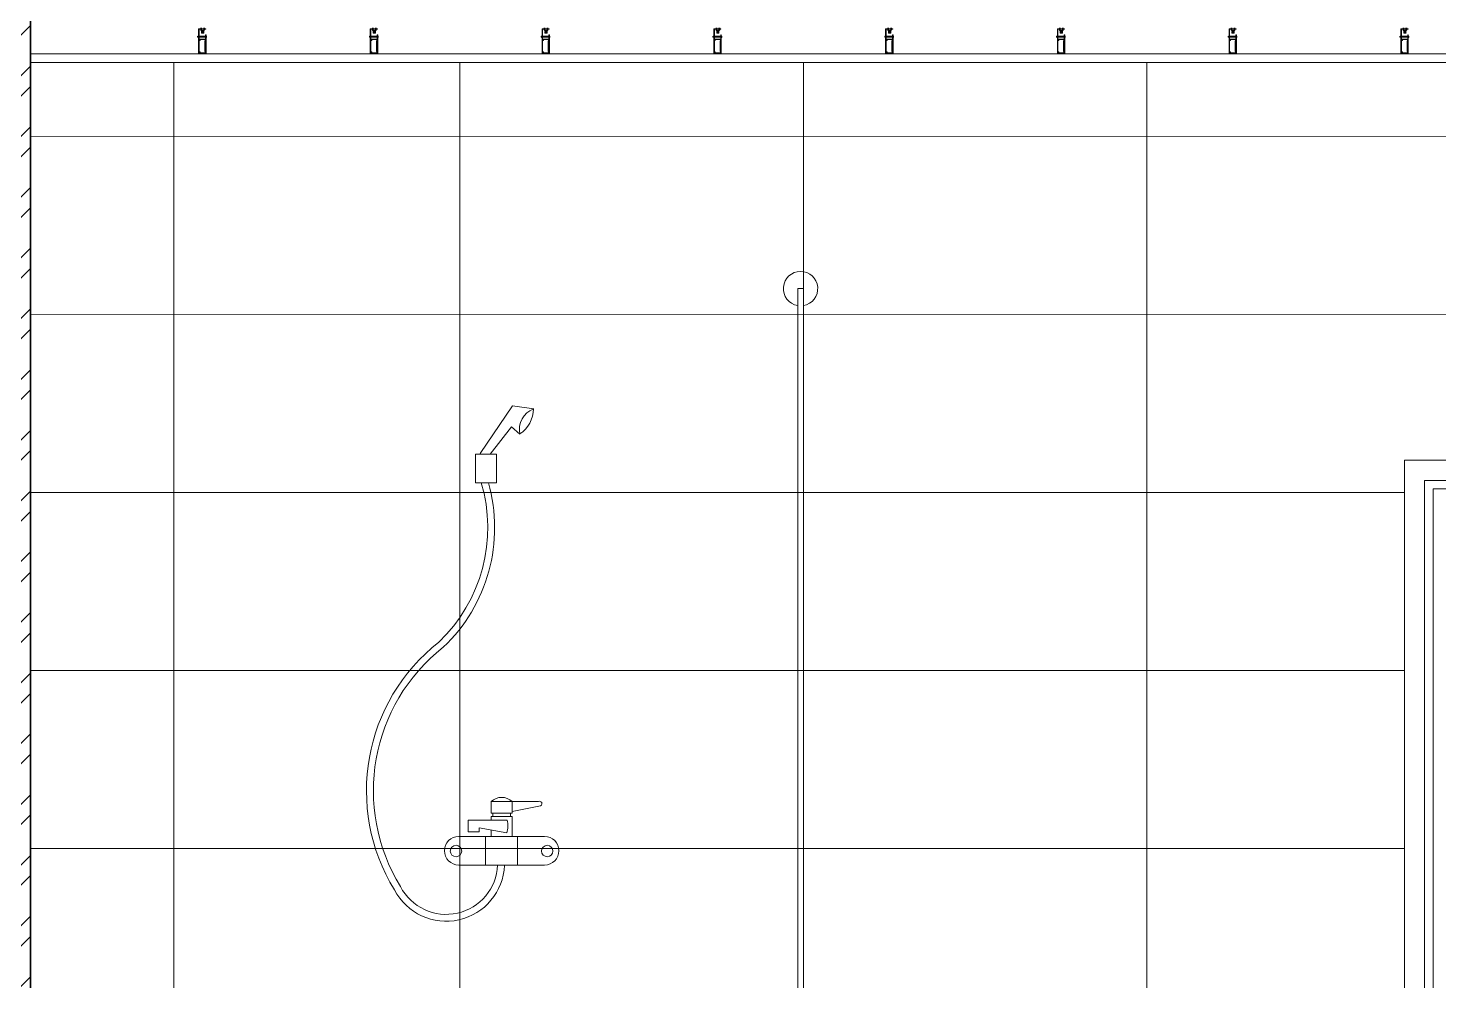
# Model space of a CAD drawing. Header units: inches. Extents: x 921646 to 2157952, y -92667 to 262089.
# Drawn here: x 2025624 to 2030552, y 1586 to 4915 of the extents above; entities that cross this region are included whole.
import ezdxf

# ---------------------------------------------------------------- set-up
doc = ezdxf.new("R2010")
doc.units = ezdxf.units.IN
doc.header["$MEASUREMENT"] = 0
doc.layers.get('0').update_dxf_attribs({"lineweight": 9})
for name, color, linetype, lineweight in [('01-WALL', 10, 'Continuous', 35), ('09-DIMOUT', 251, 'Continuous', 9), ('12 LAT GACH', 46, 'Continuous', 13), ('7 VAT DUNG', 34, 'Continuous', 15), ('TINHOCVANG.COM', 50, 'Continuous', 9)]:
    doc.layers.add(name, color=color, linetype=linetype, lineweight=lineweight)

# ---------------------------------------------------------------- blocks, each defined once
blk = doc.blocks.new('md-lavabo3')
at = {"color": 44, "linetype": 'Continuous'}
for p, q in [((200, 1100), (-200, 500)), ((92.3, 983.5), (-51.8, 767.3)), ((110.2, 920.2), (-47.2, 684.1)), ((-62.8, 350.6), (-65.3, 320.6)), ((-52.8, 350.6), (-50.3, 320.6)), ((0, 350.3), (0, 367.5)), ((52.8, 350.6), (50.3, 320.6)), ((62.8, 350.6), (65.3, 320.6))]:
    blk.add_line(p, q, dxfattribs=at)
at = {"linetype": 'Continuous'}
for points in [[(350, 300), (350, 1350), (-350, 1350), (-350, 300)], [(315, 335), (315, 1315), (-315, 1315), (-315, 335)], [(300, 350), (300, 1300), (-300, 1300), (-300, 350)], [(-400, 300), (-400, 100), (400, 100), (400, 300)], [(-391.5, 291.5), (-391.5, 108.5), (391.5, 108.5), (391.5, 291.5)]]:
    blk.add_lwpolyline(points, close=True, dxfattribs=at)
at = {"color": 44, "linetype": 'Continuous'}
for points in [[(-75.3, 320.6), (-70.3, 350.6), (-45.3, 350.6), (-40.3, 320.6)], [(75.3, 320.6), (70.3, 350.6), (45.3, 350.6), (40.3, 320.6)]]:
    blk.add_lwpolyline(points, dxfattribs=at)
blk.add_lwpolyline([(-23.1, 321.2), (-17.1, 357, -0.371222), (-4.4, 367.5, 0.008086), (-0.2, 367.5, 0.008086), (4, 367.5, -0.371222), (16.6, 357), (22.6, 321.1)], format="xyb", dxfattribs=at)
blk.add_lwpolyline([(-14, 350.3), (-14, 339.6), (12.9, 339.6), (12.9, 350.3)], close=True, dxfattribs=at)
at = {"linetype": 'Continuous'}
for points in [[(-289.5, 300), (-284.7, 311.7), (0, 317.7)], [(289.5, 300), (284.7, 311.7), (0, 317.7)]]:
    blk.add_lwpolyline(points, dxfattribs=at)
blk = doc.blocks.new('md-voitam1')
for p, q in [((-42.4, 719.2), (14.2, 803)), ((14.2, 803), (51.1, 797.3)), ((-25.3, 718.3), (11.9, 766.2)), ((11.9, 766.2), (26.9, 753.5)), ((-14.2, 718.3), (-50.5, 718.3)), ((-50.5, 718.3), (-50.5, 668.4)), ((-14.2, 668.4), (-14.2, 718.3)), ((-50.5, 668.4), (-14.2, 668.4)), ((-23.3, 111.3), (59.2, 111.3)), ((-23.3, 91.2), (-23.3, 111.3)), ((13.3, 91.2), (13.3, 111.3)), ((13.3, 93.8), (62.7, 104)), ((-63.6, 58.7), (-63.6, 79)), ((-63.6, 79), (4.7, 79)), ((13.3, 91.2), (-23.3, 91.2)), ((13.3, 85.3), (-23.3, 85.3)), ((-23.3, 79), (-23.3, 85.3)), ((-20.6, 85.3), (-20.6, 91.2)), ((10.5, 85.3), (10.5, 91.2)), ((13.3, 50.5), (13.3, 85.3)), ((70, 50.5), (-80, 50.5)), ((-44.3, 58.7), (-63.6, 58.7)), ((-44.3, 65.4), (-44.3, 58.7)), ((4.2, 56.7), (-44.3, 65.4)), ((-33.2, 50.5), (-33.2, 0.5)), ((-23.3, 50.5), (-23.3, 61.9)), ((22.4, 50.5), (22.4, 0.5)), ((-80, 0.5), (70, 0.5))]:
    blk.add_line(p, q)
for points in [[(-40.6, 668.4, -0.281065), (-114.7, 390.1, 0.380918), (-192.2, -43, 0.766691), (0, 0)], [(-28.1, 668.4, -0.278305), (-106.9, 381, 0.381804), (-181.7, -37.1, 0.768455), (-12, 0.5)]]:
    blk.add_lwpolyline(points, format="xyb")
for centre in [(-84.7, 25), (74.6, 25)]:
    blk.add_circle(centre, 9.96)
for centre, radius, start, end in [((64.1, 761.6), 38.1, 110.574, 192.2628), ((-5.3, 799.5), 56.1, 305.0223, 357.8145), ((-5, 92.1), 26.6, 46.4414, 133.5586), ((61.3, 107.8), 4.07, 289.8245, 121.3292), ((-37.7, 68.8), 43.6, 343.8727, 13.5626), ((-80, 25.5), 25, 90, 270), ((70, 25.5), 25, 270, 90)]:
    blk.add_arc(centre, radius, start, end)
blk = doc.blocks.new('*U688')
for p, q in [((1488, 118), (1488, 116)), ((1488, 118), (1513, 118)), ((1488, 116), (1511, 116)), ((1492.6, 120.6), (1492.6, 118)), ((1492.6, 113.4), (1492.6, 116.1)), ((1503, 112.2), (1493.8, 112.2)), ((1495, 120.6), (1495, 118)), ((1495, 118), (1495, 117.9)), ((1495, 113.4), (1495, 116.1)), ((1495, 112.2), (1495, 111)), ((1495, 110), (1495, 109)), ((1495, 108), (1495, 107)), ((1495, 106), (1495, 105)), ((1495, 104), (1495, 103)), ((1503, 102), (1495, 102)), ((1503, 120.6), (1503, 118)), ((1503, 118), (1503, 117.9)), ((1503, 113.4), (1503, 116.1)), ((1504.2, 112.2), (1503, 112.2)), ((1503, 112), (1503, 111)), ((1503, 110), (1503, 109)), ((1503, 108), (1503, 107)), ((1503, 106), (1503, 105)), ((1503, 104), (1503, 103)), ((1505.4, 120.6), (1505.4, 118)), ((1505.4, 113.4), (1505.4, 116.1)), ((1511, 116), (1511, 32)), ((1513, 118), (1513, 30)), ((2088, 118), (2088, 116)), ((2088, 118), (2113, 118)), ((2088, 116), (2111, 116)), ((2092.6, 120.6), (2092.6, 118)), ((2092.6, 113.4), (2092.6, 116.1)), ((2103, 112.2), (2093.8, 112.2)), ((2095, 120.6), (2095, 118)), ((2095, 118), (2095, 117.9)), ((2095, 113.4), (2095, 116.1)), ((2095, 112.2), (2095, 111)), ((2095, 110), (2095, 109)), ((2095, 108), (2095, 107)), ((2095, 106), (2095, 105)), ((2095, 104), (2095, 103)), ((2103, 102), (2095, 102)), ((2103, 120.6), (2103, 118)), ((2103, 118), (2103, 117.9)), ((2103, 113.4), (2103, 116.1)), ((2104.2, 112.2), (2103, 112.2)), ((2103, 112), (2103, 111)), ((2103, 110), (2103, 109)), ((2103, 108), (2103, 107)), ((2103, 106), (2103, 105)), ((2103, 104), (2103, 103)), ((2105.4, 120.6), (2105.4, 118)), ((2105.4, 113.4), (2105.4, 116.1)), ((2111, 116), (2111, 32)), ((2113, 118), (2113, 30)), ((2688, 118), (2688, 116)), ((2688, 118), (2713, 118)), ((2688, 116), (2711, 116)), ((2692.6, 120.6), (2692.6, 118)), ((2692.6, 113.4), (2692.6, 116.1)), ((2703, 112.2), (2693.8, 112.2)), ((2695, 120.6), (2695, 118)), ((2695, 118), (2695, 117.9)), ((2695, 113.4), (2695, 116.1)), ((2695, 112.2), (2695, 111)), ((2695, 110), (2695, 109)), ((2695, 108), (2695, 107)), ((2695, 106), (2695, 105)), ((2695, 104), (2695, 103)), ((2703, 102), (2695, 102)), ((2703, 120.6), (2703, 118)), ((2703, 118), (2703, 117.9)), ((2703, 113.4), (2703, 116.1)), ((2704.2, 112.2), (2703, 112.2)), ((2703, 112), (2703, 111)), ((2703, 110), (2703, 109)), ((2703, 108), (2703, 107)), ((2703, 106), (2703, 105)), ((2703, 104), (2703, 103)), ((2705.4, 120.6), (2705.4, 118)), ((2705.4, 113.4), (2705.4, 116.1)), ((2711, 116), (2711, 32)), ((2713, 118), (2713, 30)), ((3288, 118), (3288, 116)), ((3288, 118), (3313, 118)), ((3288, 116), (3311, 116)), ((3292.6, 120.6), (3292.6, 118)), ((3292.6, 113.4), (3292.6, 116.1)), ((3303, 112.2), (3293.8, 112.2)), ((3295, 120.6), (3295, 118)), ((3295, 118), (3295, 117.9)), ((3295, 113.4), (3295, 116.1)), ((3295, 112.2), (3295, 111)), ((3295, 110), (3295, 109)), ((3295, 108), (3295, 107)), ((3295, 106), (3295, 105)), ((3295, 104), (3295, 103)), ((3303, 102), (3295, 102)), ((3303, 120.6), (3303, 118)), ((3303, 118), (3303, 117.9)), ((3303, 113.4), (3303, 116.1)), ((3304.2, 112.2), (3303, 112.2)), ((3303, 112), (3303, 111)), ((3303, 110), (3303, 109)), ((3303, 108), (3303, 107)), ((3303, 106), (3303, 105)), ((3303, 104), (3303, 103)), ((3305.4, 120.6), (3305.4, 118)), ((3305.4, 113.4), (3305.4, 116.1)), ((3311, 116), (3311, 32)), ((3313, 118), (3313, 30)), ((3888, 118), (3888, 116)), ((3888, 118), (3913, 118)), ((3888, 116), (3911, 116)), ((3892.6, 120.6), (3892.6, 118)), ((3892.6, 113.4), (3892.6, 116.1)), ((3903, 112.2), (3893.8, 112.2)), ((3895, 120.6), (3895, 118)), ((3895, 118), (3895, 117.9)), ((3895, 113.4), (3895, 116.1)), ((3895, 112.2), (3895, 111)), ((3895, 110), (3895, 109)), ((3895, 108), (3895, 107)), ((3895, 106), (3895, 105)), ((3895, 104), (3895, 103)), ((3903, 102), (3895, 102)), ((3903, 120.6), (3903, 118)), ((3903, 118), (3903, 117.9)), ((3903, 113.4), (3903, 116.1)), ((3904.2, 112.2), (3903, 112.2)), ((3903, 112), (3903, 111)), ((3903, 110), (3903, 109)), ((3903, 108), (3903, 107)), ((3903, 106), (3903, 105)), ((3903, 104), (3903, 103)), ((3905.4, 120.6), (3905.4, 118)), ((3905.4, 113.4), (3905.4, 116.1)), ((3911, 116), (3911, 32)), ((3913, 118), (3913, 30)), ((4488, 118), (4488, 116)), ((4488, 118), (4513, 118)), ((4488, 116), (4511, 116)), ((4492.6, 120.6), (4492.6, 118)), ((4492.6, 113.4), (4492.6, 116.1)), ((4503, 112.2), (4493.8, 112.2)), ((4495, 120.6), (4495, 118)), ((4495, 118), (4495, 117.9)), ((4495, 113.4), (4495, 116.1)), ((4495, 112.2), (4495, 111)), ((4495, 110), (4495, 109)), ((4495, 108), (4495, 107)), ((4495, 106), (4495, 105)), ((4495, 104), (4495, 103)), ((4503, 102), (4495, 102)), ((4503, 120.6), (4503, 118)), ((4503, 118), (4503, 117.9)), ((4503, 113.4), (4503, 116.1)), ((4504.2, 112.2), (4503, 112.2)), ((4503, 112), (4503, 111)), ((4503, 110), (4503, 109)), ((4503, 108), (4503, 107)), ((4503, 106), (4503, 105)), ((4503, 104), (4503, 103)), ((4505.4, 120.6), (4505.4, 118)), ((4505.4, 113.4), (4505.4, 116.1)), ((4511, 116), (4511, 32)), ((4513, 118), (4513, 30)), ((5088, 118), (5088, 116)), ((5088, 118), (5113, 118)), ((5088, 116), (5111, 116)), ((5092.6, 120.6), (5092.6, 118)), ((5092.6, 113.4), (5092.6, 116.1)), ((5103, 112.2), (5093.8, 112.2)), ((5095, 120.6), (5095, 118)), ((5095, 118), (5095, 117.9)), ((5095, 113.4), (5095, 116.1)), ((5095, 112.2), (5095, 111)), ((5095, 110), (5095, 109)), ((5095, 108), (5095, 107)), ((5095, 106), (5095, 105)), ((5095, 104), (5095, 103)), ((5103, 102), (5095, 102)), ((5103, 120.6), (5103, 118)), ((5103, 118), (5103, 117.9)), ((5103, 113.4), (5103, 116.1)), ((5104.2, 112.2), (5103, 112.2)), ((5103, 112), (5103, 111)), ((5103, 110), (5103, 109)), ((5103, 108), (5103, 107)), ((5103, 106), (5103, 105)), ((5103, 104), (5103, 103)), ((5105.4, 120.6), (5105.4, 118)), ((5105.4, 113.4), (5105.4, 116.1)), ((5111, 116), (5111, 32)), ((5113, 118), (5113, 30)), ((5688, 118), (5688, 116)), ((5688, 118), (5713, 118)), ((5688, 116), (5711, 116)), ((5692.6, 120.6), (5692.6, 118)), ((5692.6, 113.4), (5692.6, 116.1)), ((5703, 112.2), (5693.8, 112.2)), ((5695, 120.6), (5695, 118)), ((5695, 118), (5695, 117.9)), ((5695, 113.4), (5695, 116.1)), ((5695, 112.2), (5695, 111)), ((5695, 110), (5695, 109)), ((5695, 108), (5695, 107)), ((5695, 106), (5695, 105)), ((5695, 104), (5695, 103)), ((5703, 102), (5695, 102)), ((5703, 120.6), (5703, 118)), ((5703, 118), (5703, 117.9)), ((5703, 113.4), (5703, 116.1)), ((5704.2, 112.2), (5703, 112.2)), ((5703, 112), (5703, 111)), ((5703, 110), (5703, 109)), ((5703, 108), (5703, 107)), ((5703, 106), (5703, 105)), ((5703, 104), (5703, 103)), ((5705.4, 120.6), (5705.4, 118)), ((5705.4, 113.4), (5705.4, 116.1)), ((5711, 116), (5711, 32)), ((5713, 118), (5713, 30)), ((1485.5, 91.9), (1485.5, 88)), ((1486, 92.3), (1487, 92.3)), ((1487, 91.4), (1486, 91.4)), ((1486, 91.4), (1487, 91.4)), ((1487, 88.4), (1486, 88.4)), ((1486, 88.4), (1487, 88.4)), ((1486, 87.5), (1487, 87.5)), ((1487, 97), (1489, 97)), ((1487, 97), (1487, 30)), ((1487, 92.3), (1487, 87.5)), ((1489, 97), (1489, 32)), ((1509.2, 91.4), (1489, 91.4)), ((1507.2, 88.4), (1489, 88.4)), ((1489, 75), (1489, 82)), ((1489, 82), (1509, 82)), ((1489, 75), (1490, 74)), ((1490, 40), (1490, 74)), ((1490.2, 75.5), (1490.2, 80.8)), ((1490.2, 80.8), (1507.8, 80.8)), ((1490.2, 75.5), (1491.2, 74.6)), ((1491.2, 39.4), (1491.2, 74.6)), ((1507.8, 80.8), (1507.8, 76.5)), ((1509, 76.5), (1507.8, 76.5)), ((1509.2, 88.4), (1508.2, 88.4)), ((1509, 82), (1509, 76.5)), ((1511, 91.4), (1510.2, 91.4)), ((1511, 88.4), (1510.2, 88.4)), ((1514, 92.3), (1513, 92.3)), ((1513, 92.3), (1513, 87.5)), ((1514, 91.4), (1513, 91.4)), ((1514, 88.4), (1513, 88.4)), ((1514, 87.5), (1513, 87.5)), ((1514.5, 91.9), (1514.5, 88)), ((2085.5, 91.9), (2085.5, 88)), ((2086, 92.3), (2087, 92.3)), ((2087, 91.4), (2086, 91.4)), ((2086, 91.4), (2087, 91.4)), ((2087, 88.4), (2086, 88.4)), ((2086, 88.4), (2087, 88.4)), ((2086, 87.5), (2087, 87.5)), ((2087, 97), (2089, 97)), ((2087, 97), (2087, 30)), ((2087, 92.3), (2087, 87.5)), ((2089, 97), (2089, 32)), ((2109.2, 91.4), (2089, 91.4)), ((2107.2, 88.4), (2089, 88.4)), ((2089, 75), (2089, 82)), ((2089, 82), (2109, 82)), ((2089, 75), (2090, 74)), ((2090, 40), (2090, 74)), ((2090.2, 75.5), (2090.2, 80.8)), ((2090.2, 80.8), (2107.8, 80.8)), ((2090.2, 75.5), (2091.2, 74.6)), ((2091.2, 39.4), (2091.2, 74.6)), ((2107.8, 80.8), (2107.8, 76.5)), ((2109, 76.5), (2107.8, 76.5)), ((2109.2, 88.4), (2108.2, 88.4)), ((2109, 82), (2109, 76.5)), ((2111, 91.4), (2110.2, 91.4)), ((2111, 88.4), (2110.2, 88.4)), ((2114, 92.3), (2113, 92.3)), ((2113, 92.3), (2113, 87.5)), ((2114, 91.4), (2113, 91.4)), ((2114, 88.4), (2113, 88.4)), ((2114, 87.5), (2113, 87.5)), ((2114.5, 91.9), (2114.5, 88)), ((2685.5, 91.9), (2685.5, 88)), ((2686, 92.3), (2687, 92.3)), ((2687, 91.4), (2686, 91.4)), ((2686, 91.4), (2687, 91.4)), ((2687, 88.4), (2686, 88.4)), ((2686, 88.4), (2687, 88.4)), ((2686, 87.5), (2687, 87.5)), ((2687, 97), (2689, 97)), ((2687, 97), (2687, 30)), ((2687, 92.3), (2687, 87.5)), ((2689, 97), (2689, 32)), ((2709.2, 91.4), (2689, 91.4)), ((2707.2, 88.4), (2689, 88.4)), ((2689, 75), (2689, 82)), ((2689, 82), (2709, 82)), ((2689, 75), (2690, 74)), ((2690, 40), (2690, 74)), ((2690.2, 75.5), (2690.2, 80.8)), ((2690.2, 80.8), (2707.8, 80.8)), ((2690.2, 75.5), (2691.2, 74.6)), ((2691.2, 39.4), (2691.2, 74.6)), ((2707.8, 80.8), (2707.8, 76.5)), ((2709, 76.5), (2707.8, 76.5)), ((2709.2, 88.4), (2708.2, 88.4)), ((2709, 82), (2709, 76.5)), ((2711, 91.4), (2710.2, 91.4)), ((2711, 88.4), (2710.2, 88.4)), ((2714, 92.3), (2713, 92.3)), ((2713, 92.3), (2713, 87.5)), ((2714, 91.4), (2713, 91.4)), ((2714, 88.4), (2713, 88.4)), ((2714, 87.5), (2713, 87.5)), ((2714.5, 91.9), (2714.5, 88)), ((3285.5, 91.9), (3285.5, 88)), ((3286, 92.3), (3287, 92.3)), ((3287, 91.4), (3286, 91.4)), ((3286, 91.4), (3287, 91.4)), ((3287, 88.4), (3286, 88.4)), ((3286, 88.4), (3287, 88.4)), ((3286, 87.5), (3287, 87.5)), ((3287, 97), (3289, 97)), ((3287, 97), (3287, 30)), ((3287, 92.3), (3287, 87.5)), ((3289, 97), (3289, 32)), ((3309.2, 91.4), (3289, 91.4)), ((3307.2, 88.4), (3289, 88.4)), ((3289, 75), (3289, 82)), ((3289, 82), (3309, 82)), ((3289, 75), (3290, 74)), ((3290, 40), (3290, 74)), ((3290.2, 75.5), (3290.2, 80.8)), ((3290.2, 80.8), (3307.8, 80.8)), ((3290.2, 75.5), (3291.2, 74.6)), ((3291.2, 39.4), (3291.2, 74.6)), ((3307.8, 80.8), (3307.8, 76.5)), ((3309, 76.5), (3307.8, 76.5)), ((3309.2, 88.4), (3308.2, 88.4)), ((3309, 82), (3309, 76.5)), ((3311, 91.4), (3310.2, 91.4)), ((3311, 88.4), (3310.2, 88.4)), ((3314, 92.3), (3313, 92.3)), ((3313, 92.3), (3313, 87.5)), ((3314, 91.4), (3313, 91.4)), ((3314, 88.4), (3313, 88.4)), ((3314, 87.5), (3313, 87.5)), ((3314.5, 91.9), (3314.5, 88)), ((3885.5, 91.9), (3885.5, 88)), ((3886, 92.3), (3887, 92.3)), ((3887, 91.4), (3886, 91.4)), ((3886, 91.4), (3887, 91.4)), ((3887, 88.4), (3886, 88.4)), ((3886, 88.4), (3887, 88.4)), ((3886, 87.5), (3887, 87.5)), ((3887, 97), (3889, 97)), ((3887, 97), (3887, 30)), ((3887, 92.3), (3887, 87.5)), ((3889, 97), (3889, 32)), ((3909.2, 91.4), (3889, 91.4)), ((3907.2, 88.4), (3889, 88.4)), ((3889, 75), (3889, 82)), ((3889, 82), (3909, 82)), ((3889, 75), (3890, 74)), ((3890, 40), (3890, 74)), ((3890.2, 75.5), (3890.2, 80.8)), ((3890.2, 80.8), (3907.8, 80.8)), ((3890.2, 75.5), (3891.2, 74.6)), ((3891.2, 39.4), (3891.2, 74.6)), ((3907.8, 80.8), (3907.8, 76.5)), ((3909, 76.5), (3907.8, 76.5)), ((3909.2, 88.4), (3908.2, 88.4)), ((3909, 82), (3909, 76.5)), ((3911, 91.4), (3910.2, 91.4)), ((3911, 88.4), (3910.2, 88.4)), ((3914, 92.3), (3913, 92.3)), ((3913, 92.3), (3913, 87.5)), ((3914, 91.4), (3913, 91.4)), ((3914, 88.4), (3913, 88.4)), ((3914, 87.5), (3913, 87.5)), ((3914.5, 91.9), (3914.5, 88)), ((4485.5, 91.9), (4485.5, 88)), ((4486, 92.3), (4487, 92.3)), ((4487, 91.4), (4486, 91.4)), ((4486, 91.4), (4487, 91.4)), ((4487, 88.4), (4486, 88.4)), ((4486, 88.4), (4487, 88.4)), ((4486, 87.5), (4487, 87.5)), ((4487, 97), (4489, 97)), ((4487, 97), (4487, 30)), ((4487, 92.3), (4487, 87.5)), ((4489, 97), (4489, 32)), ((4509.2, 91.4), (4489, 91.4)), ((4507.2, 88.4), (4489, 88.4)), ((4489, 75), (4489, 82)), ((4489, 82), (4509, 82)), ((4489, 75), (4490, 74)), ((4490, 40), (4490, 74)), ((4490.2, 75.5), (4490.2, 80.8)), ((4490.2, 80.8), (4507.8, 80.8)), ((4490.2, 75.5), (4491.2, 74.6)), ((4491.2, 39.4), (4491.2, 74.6)), ((4507.8, 80.8), (4507.8, 76.5)), ((4509, 76.5), (4507.8, 76.5)), ((4509.2, 88.4), (4508.2, 88.4)), ((4509, 82), (4509, 76.5)), ((4511, 91.4), (4510.2, 91.4)), ((4511, 88.4), (4510.2, 88.4)), ((4514, 92.3), (4513, 92.3)), ((4513, 92.3), (4513, 87.5)), ((4514, 91.4), (4513, 91.4)), ((4514, 88.4), (4513, 88.4)), ((4514, 87.5), (4513, 87.5)), ((4514.5, 91.9), (4514.5, 88)), ((5085.5, 91.9), (5085.5, 88)), ((5086, 92.3), (5087, 92.3)), ((5087, 91.4), (5086, 91.4)), ((5086, 91.4), (5087, 91.4)), ((5087, 88.4), (5086, 88.4)), ((5086, 88.4), (5087, 88.4)), ((5086, 87.5), (5087, 87.5)), ((5087, 97), (5089, 97)), ((5087, 97), (5087, 30)), ((5087, 92.3), (5087, 87.5)), ((5089, 97), (5089, 32)), ((5109.2, 91.4), (5089, 91.4)), ((5107.2, 88.4), (5089, 88.4)), ((5089, 75), (5089, 82)), ((5089, 82), (5109, 82)), ((5089, 75), (5090, 74)), ((5090, 40), (5090, 74)), ((5090.2, 75.5), (5090.2, 80.8)), ((5090.2, 80.8), (5107.8, 80.8)), ((5090.2, 75.5), (5091.2, 74.6)), ((5091.2, 39.4), (5091.2, 74.6)), ((5107.8, 80.8), (5107.8, 76.5)), ((5109, 76.5), (5107.8, 76.5)), ((5109.2, 88.4), (5108.2, 88.4)), ((5109, 82), (5109, 76.5)), ((5111, 91.4), (5110.2, 91.4)), ((5111, 88.4), (5110.2, 88.4)), ((5114, 92.3), (5113, 92.3)), ((5113, 92.3), (5113, 87.5)), ((5114, 91.4), (5113, 91.4)), ((5114, 88.4), (5113, 88.4)), ((5114, 87.5), (5113, 87.5)), ((5114.5, 91.9), (5114.5, 88)), ((5685.5, 91.9), (5685.5, 88)), ((5686, 92.3), (5687, 92.3)), ((5687, 91.4), (5686, 91.4)), ((5686, 91.4), (5687, 91.4)), ((5687, 88.4), (5686, 88.4)), ((5686, 88.4), (5687, 88.4)), ((5686, 87.5), (5687, 87.5)), ((5687, 97), (5689, 97)), ((5687, 97), (5687, 30)), ((5687, 92.3), (5687, 87.5)), ((5689, 97), (5689, 32)), ((5709.2, 91.4), (5689, 91.4)), ((5707.2, 88.4), (5689, 88.4)), ((5689, 75), (5689, 82)), ((5689, 82), (5709, 82)), ((5689, 75), (5690, 74)), ((5690, 40), (5690, 74)), ((5690.2, 75.5), (5690.2, 80.8)), ((5690.2, 80.8), (5707.8, 80.8)), ((5690.2, 75.5), (5691.2, 74.6)), ((5691.2, 39.4), (5691.2, 74.6)), ((5707.8, 80.8), (5707.8, 76.5)), ((5709, 76.5), (5707.8, 76.5)), ((5709.2, 88.4), (5708.2, 88.4)), ((5709, 82), (5709, 76.5)), ((5711, 91.4), (5710.2, 91.4)), ((5711, 88.4), (5710.2, 88.4)), ((5714, 92.3), (5713, 92.3)), ((5713, 92.3), (5713, 87.5)), ((5714, 91.4), (5713, 91.4)), ((5714, 88.4), (5713, 88.4)), ((5714, 87.5), (5713, 87.5)), ((5714.5, 91.9), (5714.5, 88)), ((1487, 30), (1513, 30)), ((1489, 39), (1490, 40)), ((1489, 32), (1489, 39)), ((1509, 32), (1489, 32)), ((1489, 32), (1511, 32)), ((1490.2, 38.5), (1491.2, 39.4)), ((1490.2, 33.2), (1490.2, 38.5)), ((1507.8, 33.2), (1490.2, 33.2)), ((1507.8, 37.5), (1507.8, 33.2)), ((1509, 37.5), (1507.8, 37.5)), ((1509, 37.5), (1509, 32)), ((2087, 30), (2113, 30)), ((2089, 39), (2090, 40)), ((2089, 32), (2089, 39)), ((2109, 32), (2089, 32)), ((2089, 32), (2111, 32)), ((2090.2, 38.5), (2091.2, 39.4)), ((2090.2, 33.2), (2090.2, 38.5)), ((2107.8, 33.2), (2090.2, 33.2)), ((2107.8, 37.5), (2107.8, 33.2)), ((2109, 37.5), (2107.8, 37.5)), ((2109, 37.5), (2109, 32)), ((2687, 30), (2713, 30)), ((2689, 39), (2690, 40)), ((2689, 32), (2689, 39)), ((2709, 32), (2689, 32)), ((2689, 32), (2711, 32)), ((2690.2, 38.5), (2691.2, 39.4)), ((2690.2, 33.2), (2690.2, 38.5)), ((2707.8, 33.2), (2690.2, 33.2)), ((2707.8, 37.5), (2707.8, 33.2)), ((2709, 37.5), (2707.8, 37.5)), ((2709, 37.5), (2709, 32)), ((3287, 30), (3313, 30)), ((3289, 39), (3290, 40)), ((3289, 32), (3289, 39)), ((3309, 32), (3289, 32)), ((3289, 32), (3311, 32)), ((3290.2, 38.5), (3291.2, 39.4)), ((3290.2, 33.2), (3290.2, 38.5)), ((3307.8, 33.2), (3290.2, 33.2)), ((3307.8, 37.5), (3307.8, 33.2)), ((3309, 37.5), (3307.8, 37.5)), ((3309, 37.5), (3309, 32)), ((3887, 30), (3913, 30)), ((3889, 39), (3890, 40)), ((3889, 32), (3889, 39)), ((3909, 32), (3889, 32)), ((3889, 32), (3911, 32)), ((3890.2, 38.5), (3891.2, 39.4)), ((3890.2, 33.2), (3890.2, 38.5)), ((3907.8, 33.2), (3890.2, 33.2)), ((3907.8, 37.5), (3907.8, 33.2)), ((3909, 37.5), (3907.8, 37.5)), ((3909, 37.5), (3909, 32)), ((4487, 30), (4513, 30)), ((4489, 39), (4490, 40)), ((4489, 32), (4489, 39)), ((4509, 32), (4489, 32)), ((4489, 32), (4511, 32)), ((4490.2, 38.5), (4491.2, 39.4)), ((4490.2, 33.2), (4490.2, 38.5)), ((4507.8, 33.2), (4490.2, 33.2)), ((4507.8, 37.5), (4507.8, 33.2)), ((4509, 37.5), (4507.8, 37.5)), ((4509, 37.5), (4509, 32)), ((5087, 30), (5113, 30)), ((5089, 39), (5090, 40)), ((5089, 32), (5089, 39)), ((5109, 32), (5089, 32)), ((5089, 32), (5111, 32)), ((5090.2, 38.5), (5091.2, 39.4)), ((5090.2, 33.2), (5090.2, 38.5)), ((5107.8, 33.2), (5090.2, 33.2)), ((5107.8, 37.5), (5107.8, 33.2)), ((5109, 37.5), (5107.8, 37.5)), ((5109, 37.5), (5109, 32)), ((5687, 30), (5713, 30)), ((5689, 39), (5690, 40)), ((5689, 32), (5689, 39)), ((5709, 32), (5689, 32)), ((5689, 32), (5711, 32)), ((5690.2, 38.5), (5691.2, 39.4)), ((5690.2, 33.2), (5690.2, 38.5)), ((5707.8, 33.2), (5690.2, 33.2)), ((5707.8, 37.5), (5707.8, 33.2)), ((5709, 37.5), (5707.8, 37.5)), ((5709, 37.5), (5709, 32))]:
    blk.add_line(p, q)
for points in [[(1495, 111), (1499.7, 112.2)], [(1495, 110), (1503, 112)], [(1495, 109), (1503, 111)], [(1495, 108), (1503, 110)], [(1495, 107), (1503, 109)], [(1495, 106), (1503, 108)], [(1495, 105), (1503, 107)], [(1495, 104), (1503, 106)], [(1495, 103), (1503, 105)], [(1495, 102), (1503, 104)], [(1499, 102), (1503, 103)], [(2095, 111), (2099.7, 112.2)], [(2095, 110), (2103, 112)], [(2095, 109), (2103, 111)], [(2095, 108), (2103, 110)], [(2095, 107), (2103, 109)], [(2095, 106), (2103, 108)], [(2095, 105), (2103, 107)], [(2095, 104), (2103, 106)], [(2095, 103), (2103, 105)], [(2095, 102), (2103, 104)], [(2099, 102), (2103, 103)], [(2695, 111), (2699.7, 112.2)], [(2695, 110), (2703, 112)], [(2695, 109), (2703, 111)], [(2695, 108), (2703, 110)], [(2695, 107), (2703, 109)], [(2695, 106), (2703, 108)], [(2695, 105), (2703, 107)], [(2695, 104), (2703, 106)], [(2695, 103), (2703, 105)], [(2695, 102), (2703, 104)], [(2699, 102), (2703, 103)], [(3295, 111), (3299.7, 112.2)], [(3295, 110), (3303, 112)], [(3295, 109), (3303, 111)], [(3295, 108), (3303, 110)], [(3295, 107), (3303, 109)], [(3295, 106), (3303, 108)], [(3295, 105), (3303, 107)], [(3295, 104), (3303, 106)], [(3295, 103), (3303, 105)], [(3295, 102), (3303, 104)], [(3299, 102), (3303, 103)], [(3895, 111), (3899.7, 112.2)], [(3895, 110), (3903, 112)], [(3895, 109), (3903, 111)], [(3895, 108), (3903, 110)], [(3895, 107), (3903, 109)], [(3895, 106), (3903, 108)], [(3895, 105), (3903, 107)], [(3895, 104), (3903, 106)], [(3895, 103), (3903, 105)], [(3895, 102), (3903, 104)], [(3899, 102), (3903, 103)], [(4495, 111), (4499.7, 112.2)], [(4495, 110), (4503, 112)], [(4495, 109), (4503, 111)], [(4495, 108), (4503, 110)], [(4495, 107), (4503, 109)], [(4495, 106), (4503, 108)], [(4495, 105), (4503, 107)], [(4495, 104), (4503, 106)], [(4495, 103), (4503, 105)], [(4495, 102), (4503, 104)], [(4499, 102), (4503, 103)], [(5095, 111), (5099.7, 112.2)], [(5095, 110), (5103, 112)], [(5095, 109), (5103, 111)], [(5095, 108), (5103, 110)], [(5095, 107), (5103, 109)], [(5095, 106), (5103, 108)], [(5095, 105), (5103, 107)], [(5095, 104), (5103, 106)], [(5095, 103), (5103, 105)], [(5095, 102), (5103, 104)], [(5099, 102), (5103, 103)], [(5695, 111), (5699.7, 112.2)], [(5695, 110), (5703, 112)], [(5695, 109), (5703, 111)], [(5695, 108), (5703, 110)], [(5695, 107), (5703, 109)], [(5695, 106), (5703, 108)], [(5695, 105), (5703, 107)], [(5695, 104), (5703, 106)], [(5695, 103), (5703, 105)], [(5695, 102), (5703, 104)], [(5699, 102), (5703, 103)], [(1509.2, 91.4), (1507.2, 88.4)], [(1510.2, 91.4), (1508.2, 88.4)], [(1511, 91.1), (1509.2, 88.4)], [(1511, 89.6), (1510.2, 88.4)], [(1516.2, 91.4), (1514.5, 88.8)], [(1515.2, 91.4), (1514.5, 90.3)], [(1515.2, 91.4), (1514.5, 91.4)], [(1515.2, 88.4), (1514.5, 88.4)], [(1516.2, 89.9), (1515.2, 88.4)], [(1516.2, 88.4), (1516.2, 88.4), (1516.2, 91.4)], [(2109.2, 91.4), (2107.2, 88.4)], [(2110.2, 91.4), (2108.2, 88.4)], [(2111, 91.1), (2109.2, 88.4)], [(2111, 89.6), (2110.2, 88.4)], [(2116.2, 91.4), (2114.5, 88.8)], [(2115.2, 91.4), (2114.5, 90.3)], [(2115.2, 91.4), (2114.5, 91.4)], [(2115.2, 88.4), (2114.5, 88.4)], [(2116.2, 89.9), (2115.2, 88.4)], [(2116.2, 88.4), (2116.2, 88.4), (2116.2, 91.4)], [(2709.2, 91.4), (2707.2, 88.4)], [(2710.2, 91.4), (2708.2, 88.4)], [(2711, 91.1), (2709.2, 88.4)], [(2711, 89.6), (2710.2, 88.4)], [(2716.2, 91.4), (2714.5, 88.8)], [(2715.2, 91.4), (2714.5, 90.3)], [(2715.2, 91.4), (2714.5, 91.4)], [(2715.2, 88.4), (2714.5, 88.4)], [(2716.2, 89.9), (2715.2, 88.4)], [(2716.2, 88.4), (2716.2, 88.4), (2716.2, 91.4)], [(3309.2, 91.4), (3307.2, 88.4)], [(3310.2, 91.4), (3308.2, 88.4)], [(3311, 91.1), (3309.2, 88.4)], [(3311, 89.6), (3310.2, 88.4)], [(3316.2, 91.4), (3314.5, 88.8)], [(3315.2, 91.4), (3314.5, 90.3)], [(3315.2, 91.4), (3314.5, 91.4)], [(3315.2, 88.4), (3314.5, 88.4)], [(3316.2, 89.9), (3315.2, 88.4)], [(3316.2, 88.4), (3316.2, 88.4), (3316.2, 91.4)], [(3909.2, 91.4), (3907.2, 88.4)], [(3910.2, 91.4), (3908.2, 88.4)], [(3911, 91.1), (3909.2, 88.4)], [(3911, 89.6), (3910.2, 88.4)], [(3916.2, 91.4), (3914.5, 88.8)], [(3915.2, 91.4), (3914.5, 90.3)], [(3915.2, 91.4), (3914.5, 91.4)], [(3915.2, 88.4), (3914.5, 88.4)], [(3916.2, 89.9), (3915.2, 88.4)], [(3916.2, 88.4), (3916.2, 88.4), (3916.2, 91.4)], [(4509.2, 91.4), (4507.2, 88.4)], [(4510.2, 91.4), (4508.2, 88.4)], [(4511, 91.1), (4509.2, 88.4)], [(4511, 89.6), (4510.2, 88.4)], [(4516.2, 91.4), (4514.5, 88.8)], [(4515.2, 91.4), (4514.5, 90.3)], [(4515.2, 91.4), (4514.5, 91.4)], [(4515.2, 88.4), (4514.5, 88.4)], [(4516.2, 89.9), (4515.2, 88.4)], [(4516.2, 88.4), (4516.2, 88.4), (4516.2, 91.4)], [(5109.2, 91.4), (5107.2, 88.4)], [(5110.2, 91.4), (5108.2, 88.4)], [(5111, 91.1), (5109.2, 88.4)], [(5111, 89.6), (5110.2, 88.4)], [(5116.2, 91.4), (5114.5, 88.8)], [(5115.2, 91.4), (5114.5, 90.3)], [(5115.2, 91.4), (5114.5, 91.4)], [(5115.2, 88.4), (5114.5, 88.4)], [(5116.2, 89.9), (5115.2, 88.4)], [(5116.2, 88.4), (5116.2, 88.4), (5116.2, 91.4)], [(5709.2, 91.4), (5707.2, 88.4)], [(5710.2, 91.4), (5708.2, 88.4)], [(5711, 91.1), (5709.2, 88.4)], [(5711, 89.6), (5710.2, 88.4)], [(5716.2, 91.4), (5714.5, 88.8)], [(5715.2, 91.4), (5714.5, 90.3)], [(5715.2, 91.4), (5714.5, 91.4)], [(5715.2, 88.4), (5714.5, 88.4)], [(5716.2, 89.9), (5715.2, 88.4)], [(5716.2, 88.4), (5716.2, 88.4), (5716.2, 91.4)], [(0, 30), (6300, 30)], [(0, 0), (6300, 0)]]:
    blk.add_lwpolyline(points)
for centre, radius, start, end in [((1493.8, 113.4), 1.19, 180, 270), ((1493.8, 113.4), 1.19, 270, 0), ((1496.2, 113.4), 1.19, 180, 270), ((1494.7, 110.5), 0.562, 297.2617, 62.7383), ((1494.7, 108.5), 0.562, 297.2617, 62.7383), ((1494.7, 106.5), 0.562, 297.2617, 62.7383), ((1494.7, 104.5), 0.562, 297.2617, 62.7383), ((1494.7, 102.5), 0.562, 297.2617, 62.7383), ((1501.8, 113.4), 1.19, 270, 0), ((1503.2, 110.5), 0.562, 117.2617, 242.7383), ((1503.2, 108.5), 0.562, 117.2617, 242.7383), ((1503.2, 106.5), 0.562, 117.2617, 242.7383), ((1503.2, 104.5), 0.562, 117.2617, 242.7383), ((1503.2, 102.5), 0.562, 117.2617, 242.7383), ((1503.2, 112.5), 0.562, 214.5734, 242.7383), ((1504.2, 113.4), 1.19, 180, 270), ((1504.2, 113.4), 1.19, 270, 0), ((2093.8, 113.4), 1.19, 180, 270), ((2093.8, 113.4), 1.19, 270, 0), ((2096.2, 113.4), 1.19, 180, 270), ((2094.7, 110.5), 0.562, 297.2617, 62.7383), ((2094.7, 108.5), 0.562, 297.2617, 62.7383), ((2094.7, 106.5), 0.562, 297.2617, 62.7383), ((2094.7, 104.5), 0.562, 297.2617, 62.7383), ((2094.7, 102.5), 0.562, 297.2617, 62.7383), ((2101.8, 113.4), 1.19, 270, 0), ((2103.2, 110.5), 0.562, 117.2617, 242.7383), ((2103.2, 108.5), 0.562, 117.2617, 242.7383), ((2103.2, 106.5), 0.562, 117.2617, 242.7383), ((2103.2, 104.5), 0.562, 117.2617, 242.7383), ((2103.2, 102.5), 0.562, 117.2617, 242.7383), ((2103.2, 112.5), 0.562, 214.5734, 242.7383), ((2104.2, 113.4), 1.19, 180, 270), ((2104.2, 113.4), 1.19, 270, 0), ((2693.8, 113.4), 1.19, 180, 270), ((2693.8, 113.4), 1.19, 270, 0), ((2696.2, 113.4), 1.19, 180, 270), ((2694.7, 110.5), 0.562, 297.2617, 62.7383), ((2694.7, 108.5), 0.562, 297.2617, 62.7383), ((2694.7, 106.5), 0.562, 297.2617, 62.7383), ((2694.7, 104.5), 0.562, 297.2617, 62.7383), ((2694.7, 102.5), 0.562, 297.2617, 62.7383), ((2701.8, 113.4), 1.19, 270, 0), ((2703.2, 110.5), 0.562, 117.2617, 242.7383), ((2703.2, 108.5), 0.562, 117.2617, 242.7383), ((2703.2, 106.5), 0.562, 117.2617, 242.7383), ((2703.2, 104.5), 0.562, 117.2617, 242.7383), ((2703.2, 102.5), 0.562, 117.2617, 242.7383), ((2703.2, 112.5), 0.562, 214.5734, 242.7383), ((2704.2, 113.4), 1.19, 180, 270), ((2704.2, 113.4), 1.19, 270, 0), ((3293.8, 113.4), 1.19, 180, 270), ((3293.8, 113.4), 1.19, 270, 0), ((3296.2, 113.4), 1.19, 180, 270), ((3294.7, 110.5), 0.562, 297.2617, 62.7383), ((3294.7, 108.5), 0.562, 297.2617, 62.7383), ((3294.7, 106.5), 0.562, 297.2617, 62.7383), ((3294.7, 104.5), 0.562, 297.2617, 62.7383), ((3294.7, 102.5), 0.562, 297.2617, 62.7383), ((3301.8, 113.4), 1.19, 270, 0), ((3303.2, 110.5), 0.562, 117.2617, 242.7383), ((3303.2, 108.5), 0.562, 117.2617, 242.7383), ((3303.2, 106.5), 0.562, 117.2617, 242.7383), ((3303.2, 104.5), 0.562, 117.2617, 242.7383), ((3303.2, 102.5), 0.562, 117.2617, 242.7383), ((3303.2, 112.5), 0.562, 214.5734, 242.7383), ((3304.2, 113.4), 1.19, 180, 270), ((3304.2, 113.4), 1.19, 270, 0), ((3893.8, 113.4), 1.19, 180, 270), ((3893.8, 113.4), 1.19, 270, 0), ((3896.2, 113.4), 1.19, 180, 270), ((3894.7, 110.5), 0.562, 297.2617, 62.7383), ((3894.7, 108.5), 0.562, 297.2617, 62.7383), ((3894.7, 106.5), 0.562, 297.2617, 62.7383), ((3894.7, 104.5), 0.562, 297.2617, 62.7383), ((3894.7, 102.5), 0.562, 297.2617, 62.7383), ((3901.8, 113.4), 1.19, 270, 0), ((3903.2, 110.5), 0.562, 117.2617, 242.7383), ((3903.2, 108.5), 0.562, 117.2617, 242.7383), ((3903.2, 106.5), 0.562, 117.2617, 242.7383), ((3903.2, 104.5), 0.562, 117.2617, 242.7383), ((3903.2, 102.5), 0.562, 117.2617, 242.7383), ((3903.2, 112.5), 0.562, 214.5734, 242.7383), ((3904.2, 113.4), 1.19, 180, 270), ((3904.2, 113.4), 1.19, 270, 0), ((4493.8, 113.4), 1.19, 180, 270), ((4493.8, 113.4), 1.19, 270, 0), ((4496.2, 113.4), 1.19, 180, 270), ((4494.7, 110.5), 0.562, 297.2617, 62.7383), ((4494.7, 108.5), 0.562, 297.2617, 62.7383), ((4494.7, 106.5), 0.562, 297.2617, 62.7383), ((4494.7, 104.5), 0.562, 297.2617, 62.7383), ((4494.7, 102.5), 0.562, 297.2617, 62.7383), ((4501.8, 113.4), 1.19, 270, 0), ((4503.2, 110.5), 0.562, 117.2617, 242.7383), ((4503.2, 108.5), 0.562, 117.2617, 242.7383), ((4503.2, 106.5), 0.562, 117.2617, 242.7383), ((4503.2, 104.5), 0.562, 117.2617, 242.7383), ((4503.2, 102.5), 0.562, 117.2617, 242.7383), ((4503.2, 112.5), 0.562, 214.5734, 242.7383), ((4504.2, 113.4), 1.19, 180, 270), ((4504.2, 113.4), 1.19, 270, 0), ((5093.8, 113.4), 1.19, 180, 270), ((5093.8, 113.4), 1.19, 270, 0), ((5096.2, 113.4), 1.19, 180, 270), ((5094.7, 110.5), 0.562, 297.2617, 62.7383), ((5094.7, 108.5), 0.562, 297.2617, 62.7383), ((5094.7, 106.5), 0.562, 297.2617, 62.7383), ((5094.7, 104.5), 0.562, 297.2617, 62.7383), ((5094.7, 102.5), 0.562, 297.2617, 62.7383), ((5101.8, 113.4), 1.19, 270, 0), ((5103.2, 110.5), 0.562, 117.2617, 242.7383), ((5103.2, 108.5), 0.562, 117.2617, 242.7383), ((5103.2, 106.5), 0.562, 117.2617, 242.7383), ((5103.2, 104.5), 0.562, 117.2617, 242.7383), ((5103.2, 102.5), 0.562, 117.2617, 242.7383), ((5103.2, 112.5), 0.562, 214.5734, 242.7383), ((5104.2, 113.4), 1.19, 180, 270), ((5104.2, 113.4), 1.19, 270, 0), ((5693.8, 113.4), 1.19, 180, 270), ((5693.8, 113.4), 1.19, 270, 0), ((5696.2, 113.4), 1.19, 180, 270), ((5694.7, 110.5), 0.562, 297.2617, 62.7383), ((5694.7, 108.5), 0.562, 297.2617, 62.7383), ((5694.7, 106.5), 0.562, 297.2617, 62.7383), ((5694.7, 104.5), 0.562, 297.2617, 62.7383), ((5694.7, 102.5), 0.562, 297.2617, 62.7383), ((5701.8, 113.4), 1.19, 270, 0), ((5703.2, 110.5), 0.562, 117.2617, 242.7383), ((5703.2, 108.5), 0.562, 117.2617, 242.7383), ((5703.2, 106.5), 0.562, 117.2617, 242.7383), ((5703.2, 104.5), 0.562, 117.2617, 242.7383), ((5703.2, 102.5), 0.562, 117.2617, 242.7383), ((5703.2, 112.5), 0.562, 214.5734, 242.7383), ((5704.2, 113.4), 1.19, 180, 270), ((5704.2, 113.4), 1.19, 270, 0), ((1486, 91.9), 0.447, 90, 180), ((1486, 91.9), 0.447, 180, 270), ((1486, 91), 0.447, 90, 180), ((1486, 88.9), 0.447, 180, 270), ((1486, 88), 0.447, 90, 180), ((1486, 88), 0.447, 180, 270), ((1507.7, 88.1), 0.586, 31.3565, 148.6435), ((1509.7, 92), 0.755, 228.554, 311.446), ((1509.7, 88.1), 0.597, 33.1136, 146.8864), ((1514, 91.9), 0.447, 0, 90), ((1514, 91.9), 0.447, 270, 0), ((1514, 91), 0.447, 0, 90), ((1514, 88.9), 0.447, 270, 0), ((1514, 88), 0.447, 0, 90), ((1514, 88), 0.447, 270, 0), ((1515.7, 92.1), 0.856, 234.24, 305.76), ((1515.7, 87.8), 0.781, 50.1831, 129.8169), ((2086, 91.9), 0.447, 90, 180), ((2086, 91.9), 0.447, 180, 270), ((2086, 91), 0.447, 90, 180), ((2086, 88.9), 0.447, 180, 270), ((2086, 88), 0.447, 90, 180), ((2086, 88), 0.447, 180, 270), ((2107.7, 88.1), 0.586, 31.3565, 148.6435), ((2109.7, 92), 0.755, 228.554, 311.446), ((2109.7, 88.1), 0.597, 33.1136, 146.8864), ((2114, 91.9), 0.447, 0, 90), ((2114, 91.9), 0.447, 270, 0), ((2114, 91), 0.447, 0, 90), ((2114, 88.9), 0.447, 270, 0), ((2114, 88), 0.447, 0, 90), ((2114, 88), 0.447, 270, 0), ((2115.7, 92.1), 0.856, 234.24, 305.76), ((2115.7, 87.8), 0.781, 50.1831, 129.8169), ((2686, 91.9), 0.447, 90, 180), ((2686, 91.9), 0.447, 180, 270), ((2686, 91), 0.447, 90, 180), ((2686, 88.9), 0.447, 180, 270), ((2686, 88), 0.447, 90, 180), ((2686, 88), 0.447, 180, 270), ((2707.7, 88.1), 0.586, 31.3565, 148.6435), ((2709.7, 92), 0.755, 228.554, 311.446), ((2709.7, 88.1), 0.597, 33.1136, 146.8864), ((2714, 91.9), 0.447, 0, 90), ((2714, 91.9), 0.447, 270, 0), ((2714, 91), 0.447, 0, 90), ((2714, 88.9), 0.447, 270, 0), ((2714, 88), 0.447, 0, 90), ((2714, 88), 0.447, 270, 0), ((2715.7, 92.1), 0.856, 234.24, 305.76), ((2715.7, 87.8), 0.781, 50.1831, 129.8169), ((3286, 91.9), 0.447, 90, 180), ((3286, 91.9), 0.447, 180, 270), ((3286, 91), 0.447, 90, 180), ((3286, 88.9), 0.447, 180, 270), ((3286, 88), 0.447, 90, 180), ((3286, 88), 0.447, 180, 270), ((3307.7, 88.1), 0.586, 31.3565, 148.6435), ((3309.7, 92), 0.755, 228.554, 311.446), ((3309.7, 88.1), 0.597, 33.1136, 146.8864), ((3314, 91.9), 0.447, 0, 90), ((3314, 91.9), 0.447, 270, 0), ((3314, 91), 0.447, 0, 90), ((3314, 88.9), 0.447, 270, 0), ((3314, 88), 0.447, 0, 90), ((3314, 88), 0.447, 270, 0), ((3315.7, 92.1), 0.856, 234.24, 305.76), ((3315.7, 87.8), 0.781, 50.1831, 129.8169), ((3886, 91.9), 0.447, 90, 180), ((3886, 91.9), 0.447, 180, 270), ((3886, 91), 0.447, 90, 180), ((3886, 88.9), 0.447, 180, 270), ((3886, 88), 0.447, 90, 180), ((3886, 88), 0.447, 180, 270), ((3907.7, 88.1), 0.586, 31.3565, 148.6435), ((3909.7, 92), 0.755, 228.554, 311.446), ((3909.7, 88.1), 0.597, 33.1136, 146.8864), ((3914, 91.9), 0.447, 0, 90), ((3914, 91.9), 0.447, 270, 0), ((3914, 91), 0.447, 0, 90), ((3914, 88.9), 0.447, 270, 0), ((3914, 88), 0.447, 0, 90), ((3914, 88), 0.447, 270, 0), ((3915.7, 92.1), 0.856, 234.24, 305.76), ((3915.7, 87.8), 0.781, 50.1831, 129.8169), ((4486, 91.9), 0.447, 90, 180), ((4486, 91.9), 0.447, 180, 270), ((4486, 91), 0.447, 90, 180), ((4486, 88.9), 0.447, 180, 270), ((4486, 88), 0.447, 90, 180), ((4486, 88), 0.447, 180, 270), ((4507.7, 88.1), 0.586, 31.3565, 148.6435), ((4509.7, 92), 0.755, 228.554, 311.446), ((4509.7, 88.1), 0.597, 33.1136, 146.8864), ((4514, 91.9), 0.447, 0, 90), ((4514, 91.9), 0.447, 270, 0), ((4514, 91), 0.447, 0, 90), ((4514, 88.9), 0.447, 270, 0), ((4514, 88), 0.447, 0, 90), ((4514, 88), 0.447, 270, 0), ((4515.7, 92.1), 0.856, 234.24, 305.76), ((4515.7, 87.8), 0.781, 50.1831, 129.8169), ((5086, 91.9), 0.447, 90, 180), ((5086, 91.9), 0.447, 180, 270), ((5086, 91), 0.447, 90, 180), ((5086, 88.9), 0.447, 180, 270), ((5086, 88), 0.447, 90, 180), ((5086, 88), 0.447, 180, 270), ((5107.7, 88.1), 0.586, 31.3565, 148.6435), ((5109.7, 92), 0.755, 228.554, 311.446), ((5109.7, 88.1), 0.597, 33.1136, 146.8864), ((5114, 91.9), 0.447, 0, 90), ((5114, 91.9), 0.447, 270, 0), ((5114, 91), 0.447, 0, 90), ((5114, 88.9), 0.447, 270, 0), ((5114, 88), 0.447, 0, 90), ((5114, 88), 0.447, 270, 0), ((5115.7, 92.1), 0.856, 234.24, 305.76), ((5115.7, 87.8), 0.781, 50.1831, 129.8169), ((5686, 91.9), 0.447, 90, 180), ((5686, 91.9), 0.447, 180, 270), ((5686, 91), 0.447, 90, 180), ((5686, 88.9), 0.447, 180, 270), ((5686, 88), 0.447, 90, 180), ((5686, 88), 0.447, 180, 270), ((5707.7, 88.1), 0.586, 31.3565, 148.6435), ((5709.7, 92), 0.755, 228.554, 311.446), ((5709.7, 88.1), 0.597, 33.1136, 146.8864), ((5714, 91.9), 0.447, 0, 90), ((5714, 91.9), 0.447, 270, 0), ((5714, 91), 0.447, 0, 90), ((5714, 88.9), 0.447, 270, 0), ((5714, 88), 0.447, 0, 90), ((5714, 88), 0.447, 270, 0), ((5715.7, 92.1), 0.856, 234.24, 305.76), ((5715.7, 87.8), 0.781, 50.1831, 129.8169)]:
    blk.add_arc(centre, radius, start, end)

msp = doc.modelspace()

# ---------------------------------------------------------------- hatches: boundary and pattern name
at = {"layer": '09-DIMOUT'}
h = msp.add_hatch(dxfattribs=at)
h.set_pattern_fill('ANSI32', color=256, scale=400)
h.set_pattern_definition([(45, (13232.78, 0), (-106.066017, 106.066017), []), (45, (13303.49, 0), (-106.066017, 106.066017), [])])
h.paths.add_polyline_path([(2025632.5, 6104.8), (2025232.5, 6104.8), (2025232.5, -395.2), (2025632.5, -395.2)])
h.paths.add_polyline_path([(2025632.5, 7146.8), (2025232.5, 7146.8), (2025232.5, 6804.8), (2025632.5, 6804.8)])
h.paths.add_polyline_path([(2032132.5, 6604.8), (2031932.5, 6604.8), (2031932.5, 4204.5), (2032132.5, 4204.5)])

# ---------------------------------------------------------------- linework, layer by layer
at = {"layer": '01-WALL'}
msp.add_line((2025632.5, 6604.8), (2025632.5, -395.2), dxfattribs=at)
at = {"layer": '09-DIMOUT'}
for p, q in [((2025632.5, 4794.8), (2031932.5, 4794.8)), ((2026132.5, 4794.8), (2026132.5, -395.2)), ((2028312.5, 4004.8), (2028332.5, 4004.8)), ((2028312.5, 4004.8), (2028312.5, -395.2)), ((2028332.5, 4004.8), (2028332.5, -395.2))]:
    msp.add_line(p, q, dxfattribs=at)
msp.add_arc((2028322.5, 4004.8), 60, 279.5941, 260.4059, dxfattribs=at)
at = {"layer": '12 LAT GACH', "ltscale": 20}
for p, q in [((2027132.5, -395), (2027132.5, 4794.8)), ((2028332.5, -395), (2028332.5, 4794.8)), ((2029532.5, 1204), (2029532.5, 4794.8)), ((2031932.9, 4535.4), (2025632.8, 4535.9)), ((2031932.8, 3913.6), (2025632.8, 3914.1)), ((2030432.5, 3291.9), (2025632.7, 3292.3)), ((2030432.5, 2670.1), (2025632.7, 2670.5)), ((2030432.5, 2048.3), (2025632.6, 2048.7))]:
    msp.add_line(p, q, dxfattribs=at)

# ---------------------------------------------------------------- block references
at = {"layer": '7 VAT DUNG', "xscale": -1}
msp.add_blockref('*U688', (2031932.5, 4794.8), dxfattribs=at)
at = {"layer": '7 VAT DUNG', "xscale": 2, "yscale": 2, "zscale": 2}
msp.add_blockref('md-lavabo3', (2031132.5, 704.8), dxfattribs=at)
at = {"layer": 'TINHOCVANG.COM', "xscale": 2, "yscale": 2, "zscale": 2}
msp.add_blockref('md-voitam1', (2027288.3, 1989.7), dxfattribs=at)

doc.saveas('drawing.dxf')
